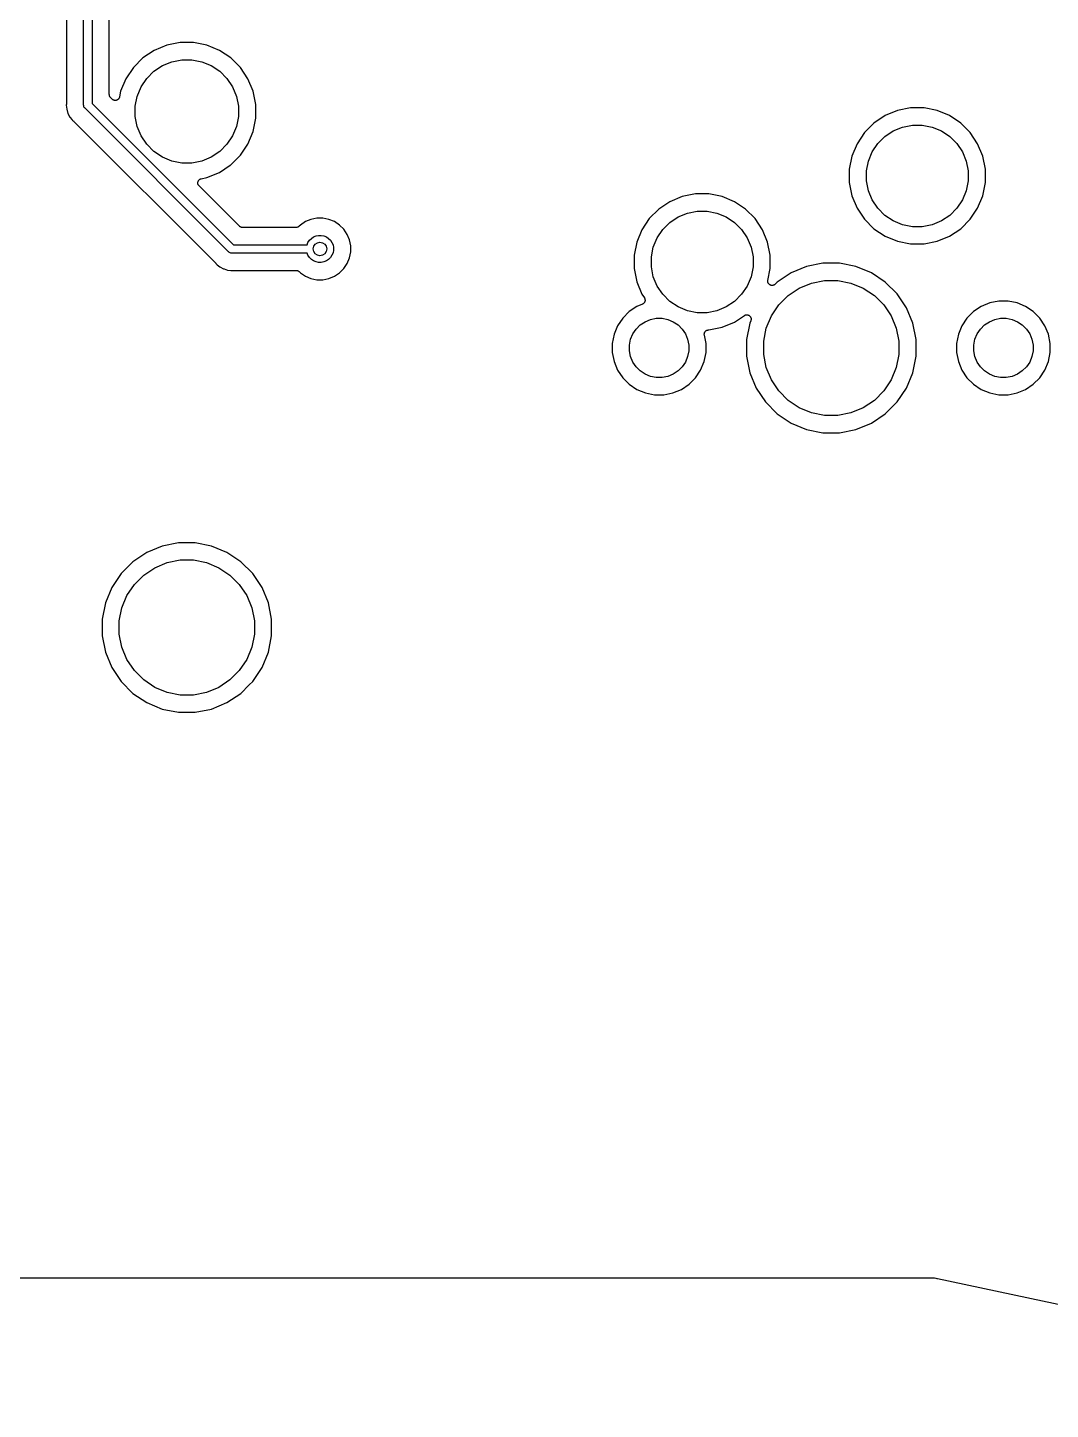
# Model space of a CAD drawing. Extents: x 59 to 2996, y -153 to 1402.
# Drawn here: x 518.56 to 548.74, y 609.94 to 650.74 of the extents above; entities that cross this region are included whole.
import ezdxf

# ---------------------------------------------------------------- set-up
doc = ezdxf.new("R2010")
doc.units = 0
doc.layers.add('BLACK', color=7, linetype='CONTINUOUS')

msp = doc.modelspace()

# ---------------------------------------------------------------- linework, layer by layer
at = {"layer": 'BLACK', "linetype": 'Continuous'}
for points in [[(520.458, 670.003), (520.458, 648.505), (524.63, 644.332), (526.802, 644.332), (526.828, 644.397), (526.872, 644.462), (526.928, 644.518), (526.993, 644.562), (527.066, 644.592), (527.144, 644.607), (527.222, 644.607), (527.3, 644.592), (527.372, 644.562), (527.438, 644.518), (527.494, 644.462), (527.537, 644.397), (527.568, 644.324), (527.583, 644.247), (527.583, 644.168), (527.568, 644.091), (527.537, 644.018), (527.494, 643.952), (527.438, 643.897), (527.372, 643.853), (527.3, 643.823), (527.222, 643.807), (527.144, 643.807), (527.066, 643.823), (526.993, 643.853), (526.928, 643.897), (526.872, 643.952), (526.828, 644.018), (526.802, 644.082), (524.585, 644.082), (524.579, 644.082), (524.572, 644.082), (524.572, 644.082), (524.554, 644.084), (524.534, 644.09), (524.531, 644.091), (524.509, 644.103), (524.495, 644.114), (524.495, 644.115), (524.49, 644.118), (524.486, 644.123), (520.249, 648.36), (520.244, 648.364), (520.239, 648.37), (520.228, 648.383), (520.217, 648.405), (520.21, 648.428), (520.209, 648.438), (520.208, 648.447), (520.208, 648.447), (520.207, 648.453), (520.208, 648.459), (520.208, 670.003)], [(519.7, 669.681), (519.7, 648.49), (519.7, 648.488), (519.699, 648.483), (519.699, 648.478), (519.697, 648.453), (519.709, 648.329), (519.745, 648.209), (519.804, 648.1), (519.867, 648.022), (519.867, 648.022), (519.883, 648.003), (519.902, 647.987), (519.904, 647.986), (519.908, 647.982), (519.912, 647.979), (524.105, 643.786), (524.106, 643.785), (524.109, 643.781), (524.113, 643.777), (524.129, 643.757), (524.148, 643.742), (524.148, 643.742), (524.225, 643.678), (524.335, 643.62), (524.351, 643.615), (524.351, 643.615), (524.455, 643.583), (524.554, 643.574), (524.554, 643.574), (524.579, 643.571), (524.603, 643.574), (524.605, 643.574), (524.611, 643.574), (524.616, 643.574), (526.479, 643.574), (526.48, 643.574), (526.48, 643.574), (526.48, 643.574), (526.481, 643.574), (526.493, 643.573), (526.504, 643.572), (526.505, 643.572), (526.506, 643.571), (526.517, 643.568), (526.528, 643.564), (526.529, 643.564), (526.529, 643.564), (526.54, 643.558), (526.55, 643.553), (526.55, 643.552), (526.551, 643.552), (526.56, 643.544), (526.569, 643.537), (526.604, 643.502), (526.753, 643.403), (526.918, 643.334), (527.093, 643.299), (527.272, 643.299), (527.448, 643.334), (527.613, 643.403), (527.762, 643.502), (527.888, 643.628), (527.988, 643.777), (528.056, 643.942), (528.091, 644.118), (528.091, 644.297), (528.056, 644.472), (527.988, 644.637), (527.888, 644.786), (527.762, 644.913), (527.613, 645.012), (527.448, 645.08), (527.272, 645.115), (527.093, 645.115), (526.918, 645.08), (526.753, 645.012), (526.604, 644.913), (526.569, 644.877), (526.569, 644.877), (526.569, 644.877), (526.569, 644.877), (526.568, 644.876), (526.559, 644.869), (526.549, 644.861), (526.549, 644.861), (526.548, 644.861), (526.538, 644.855), (526.528, 644.85), (526.527, 644.85), (526.526, 644.849), (526.515, 644.846), (526.504, 644.843), (526.503, 644.843), (526.503, 644.842), (526.491, 644.841), (526.479, 644.84), (524.893, 644.84), (524.893, 644.84), (524.893, 644.84), (524.893, 644.84), (524.892, 644.84), (524.88, 644.842), (524.868, 644.843), (524.868, 644.843), (524.867, 644.843), (524.856, 644.847), (524.845, 644.85), (524.844, 644.85), (524.843, 644.85), (524.833, 644.856), (524.823, 644.862), (524.822, 644.862), (524.822, 644.862), (524.813, 644.87), (524.804, 644.877), (523.615, 646.066), (523.614, 646.067), (523.614, 646.067), (523.614, 646.067), (523.613, 646.068), (523.606, 646.077), (523.598, 646.087), (523.598, 646.087), (523.598, 646.087), (523.592, 646.098), (523.587, 646.108), (523.587, 646.109), (523.587, 646.109), (523.583, 646.121), (523.58, 646.132), (523.58, 646.133), (523.58, 646.133), (523.579, 646.145), (523.577, 646.157), (523.577, 646.157), (523.577, 646.158), (523.579, 646.169), (523.58, 646.182), (523.58, 646.182), (523.58, 646.182), (523.584, 646.194), (523.587, 646.205), (523.587, 646.206), (523.588, 646.206), (523.593, 646.216), (523.599, 646.227), (523.599, 646.227), (523.599, 646.228), (523.607, 646.237), (523.615, 646.246), (523.615, 646.246), (523.615, 646.247), (523.625, 646.254), (523.634, 646.262), (523.634, 646.262), (523.635, 646.262), (523.645, 646.268), (523.656, 646.274), (523.656, 646.274), (523.656, 646.274), (523.668, 646.277), (523.68, 646.281), (523.847, 646.314), (524.217, 646.467), (524.534, 646.679), (524.534, 646.679), (524.55, 646.69), (524.833, 646.973), (525.055, 647.305), (525.208, 647.675), (525.286, 648.068), (525.286, 648.468), (525.208, 648.861), (525.055, 649.23), (524.833, 649.563), (524.55, 649.846), (524.217, 650.069), (523.847, 650.222), (523.455, 650.3), (523.054, 650.3), (522.662, 650.222), (522.292, 650.069), (521.959, 649.846), (521.676, 649.563), (521.454, 649.23), (521.3, 648.861), (521.267, 648.693), (521.267, 648.692), (521.267, 648.692), (521.267, 648.692), (521.267, 648.691), (521.263, 648.68), (521.26, 648.668), (521.259, 648.668), (521.259, 648.668), (521.253, 648.657), (521.248, 648.647), (521.247, 648.646), (521.247, 648.646), (521.24, 648.637), (521.232, 648.628), (521.232, 648.627), (521.231, 648.627), (521.222, 648.62), (521.213, 648.612), (521.212, 648.612), (521.212, 648.612), (521.201, 648.606), (521.191, 648.6), (521.19, 648.6), (521.19, 648.6), (521.178, 648.597), (521.167, 648.593), (521.167, 648.593), (521.166, 648.593), (521.154, 648.592), (521.142, 648.591), (521.142, 648.591), (521.142, 648.591), (521.13, 648.592), (521.118, 648.594), (521.117, 648.594), (521.117, 648.594), (521.105, 648.597), (521.094, 648.601), (521.094, 648.601), (521.093, 648.601), (521.083, 648.607), (521.072, 648.612), (521.072, 648.613), (521.072, 648.613), (521.062, 648.62), (521.053, 648.628), (521.003, 648.678), (521.003, 648.678), (521.003, 648.678), (521.003, 648.678), (521.002, 648.679), (520.995, 648.688), (520.987, 648.697), (520.987, 648.698), (520.986, 648.699), (520.981, 648.709), (520.975, 648.719), (520.975, 648.72), (520.975, 648.721), (520.972, 648.732), (520.968, 648.743), (520.968, 648.744), (520.968, 648.744), (520.967, 648.756), (520.966, 648.768), (520.966, 660.482)], [(563.538, 609.943), (545.406, 613.797), (545.404, 613.797), (545.4, 613.799), (545.395, 613.8), (545.369, 613.808), (545.317, 613.813), (545.315, 613.813), (545.315, 613.813), (545.315, 613.813), (545.315, 613.813), (545.315, 613.813), (545.263, 613.819), (545.236, 613.816), (545.234, 613.816), (545.229, 613.816), (545.225, 613.816), (475.714, 613.816)]]:
    msp.add_lwpolyline(points, dxfattribs=at)
for points in [[(523.976, 649.619), (524.226, 649.452), (524.438, 649.239), (524.605, 648.99), (524.72, 648.712), (524.778, 648.418), (524.778, 648.118), (524.72, 647.823), (524.605, 647.546), (524.438, 647.296), (524.226, 647.084), (523.976, 646.917), (523.699, 646.803), (523.404, 646.744), (523.104, 646.744), (522.81, 646.803), (522.533, 646.917), (522.283, 647.084), (522.071, 647.296), (521.904, 647.546), (521.789, 647.823), (521.73, 648.118), (521.73, 648.418), (521.789, 648.712), (521.904, 648.99), (522.071, 649.239), (522.283, 649.452), (522.533, 649.619), (522.81, 649.733), (523.104, 649.792), (523.404, 649.792), (523.699, 649.733)], [(544.227, 648.294), (543.861, 648.142), (543.533, 647.923), (543.253, 647.643), (543.033, 647.314), (542.882, 646.949), (542.805, 646.561), (542.805, 646.165), (542.882, 645.777), (543.033, 645.412), (543.253, 645.083), (543.533, 644.803), (543.861, 644.583), (544.227, 644.432), (544.615, 644.355), (545.01, 644.355), (545.398, 644.432), (545.764, 644.583), (546.093, 644.803), (546.372, 645.083), (546.592, 645.412), (546.743, 645.777), (546.82, 646.165), (546.82, 646.561), (546.743, 646.949), (546.592, 647.314), (546.372, 647.643), (546.093, 647.923), (545.764, 648.142), (545.398, 648.294), (545.01, 648.371), (544.615, 648.371)], [(545.523, 647.692), (545.769, 647.528), (545.978, 647.319), (546.142, 647.073), (546.255, 646.8), (546.313, 646.511), (546.313, 646.215), (546.255, 645.925), (546.142, 645.652), (545.978, 645.407), (545.769, 645.198), (545.523, 645.034), (545.25, 644.921), (544.96, 644.863), (544.665, 644.863), (544.375, 644.921), (544.102, 645.034), (543.856, 645.198), (543.648, 645.407), (543.483, 645.652), (543.37, 645.925), (543.313, 646.215), (543.313, 646.511), (543.37, 646.8), (543.483, 647.073), (543.648, 647.319), (543.856, 647.528), (544.102, 647.692), (544.375, 647.805), (544.665, 647.863), (544.96, 647.863), (545.25, 647.805)], [(544.49, 642.468), (544.216, 642.878), (543.868, 643.226), (543.458, 643.5), (543.002, 643.689), (542.519, 643.785), (542.026, 643.785), (541.543, 643.689), (541.088, 643.5), (540.678, 643.226), (540.616, 643.165), (540.615, 643.164), (540.615, 643.164), (540.615, 643.164), (540.615, 643.163), (540.605, 643.156), (540.596, 643.148), (540.596, 643.148), (540.596, 643.148), (540.585, 643.142), (540.574, 643.137), (540.574, 643.137), (540.574, 643.137), (540.562, 643.133), (540.55, 643.13), (540.55, 643.13), (540.55, 643.13), (540.538, 643.129), (540.525, 643.128), (540.525, 643.128), (540.525, 643.128), (540.513, 643.129), (540.501, 643.13), (540.501, 643.13), (540.5, 643.13), (540.489, 643.134), (540.477, 643.138), (540.477, 643.138), (540.477, 643.138), (540.466, 643.143), (540.455, 643.149), (540.455, 643.149), (540.455, 643.15), (540.446, 643.157), (540.436, 643.165), (540.436, 643.165), (540.436, 643.165), (540.428, 643.175), (540.421, 643.184), (540.42, 643.184), (540.42, 643.185), (540.415, 643.195), (540.409, 643.206), (540.409, 643.206), (540.409, 643.207), (540.405, 643.218), (540.402, 643.23), (540.402, 643.23), (540.402, 643.23), (540.401, 643.242), (540.399, 643.255), (540.399, 643.255), (540.399, 643.255), (540.401, 643.267), (540.402, 643.279), (540.471, 643.625), (540.471, 644.021), (540.393, 644.409), (540.242, 644.774), (540.022, 645.103), (539.743, 645.383), (539.414, 645.602), (539.048, 645.754), (538.66, 645.831), (538.265, 645.831), (537.877, 645.754), (537.511, 645.602), (537.183, 645.383), (536.903, 645.103), (536.683, 644.774), (536.532, 644.409), (536.455, 644.021), (536.455, 643.625), (536.532, 643.237), (536.683, 642.872), (536.756, 642.763), (536.756, 642.762), (536.756, 642.762), (536.756, 642.762), (536.757, 642.762), (536.762, 642.751), (536.768, 642.74), (536.768, 642.74), (536.768, 642.74), (536.771, 642.728), (536.775, 642.717), (536.775, 642.716), (536.775, 642.716), (536.776, 642.704), (536.777, 642.692), (536.777, 642.692), (536.777, 642.691), (536.776, 642.679), (536.775, 642.667), (536.774, 642.667), (536.774, 642.667), (536.771, 642.655), (536.767, 642.644), (536.767, 642.643), (536.767, 642.643), (536.761, 642.633), (536.756, 642.622), (536.755, 642.622), (536.755, 642.621), (536.748, 642.612), (536.74, 642.603), (536.739, 642.602), (536.739, 642.602), (536.73, 642.595), (536.721, 642.587), (536.72, 642.587), (536.72, 642.587), (536.709, 642.581), (536.699, 642.575), (536.538, 642.509), (536.311, 642.357), (536.118, 642.165), (535.967, 641.938), (535.863, 641.686), (535.81, 641.419), (535.81, 641.147), (535.863, 640.88), (535.967, 640.628), (536.118, 640.401), (536.311, 640.209), (536.538, 640.057), (536.789, 639.953), (537.056, 639.9), (537.329, 639.9), (537.596, 639.953), (537.848, 640.057), (538.074, 640.209), (538.267, 640.401), (538.418, 640.628), (538.522, 640.88), (538.576, 641.147), (538.576, 641.419), (538.527, 641.663), (538.527, 641.664), (538.527, 641.664), (538.527, 641.664), (538.527, 641.665), (538.526, 641.677), (538.525, 641.689), (538.525, 641.689), (538.525, 641.69), (538.526, 641.702), (538.527, 641.713), (538.527, 641.714), (538.527, 641.714), (538.531, 641.726), (538.535, 641.737), (538.535, 641.738), (538.535, 641.738), (538.541, 641.748), (538.546, 641.759), (538.547, 641.759), (538.547, 641.76), (538.555, 641.769), (538.562, 641.778), (538.562, 641.778), (538.563, 641.779), (538.572, 641.786), (538.581, 641.794), (538.582, 641.794), (538.582, 641.794), (538.593, 641.8), (538.603, 641.805), (538.604, 641.805), (538.604, 641.806), (538.615, 641.809), (538.627, 641.813), (538.627, 641.813), (538.628, 641.813), (538.64, 641.814), (538.652, 641.815), (538.66, 641.815), (539.048, 641.892), (539.414, 642.043), (539.71, 642.241), (539.711, 642.242), (539.711, 642.242), (539.711, 642.242), (539.711, 642.242), (539.722, 642.248), (539.733, 642.254), (539.733, 642.254), (539.733, 642.254), (539.745, 642.257), (539.757, 642.26), (539.757, 642.26), (539.757, 642.261), (539.769, 642.262), (539.781, 642.263), (539.782, 642.263), (539.782, 642.263), (539.794, 642.261), (539.806, 642.26), (539.806, 642.26), (539.806, 642.26), (539.818, 642.256), (539.83, 642.253), (539.83, 642.253), (539.83, 642.253), (539.841, 642.247), (539.852, 642.241), (539.852, 642.241), (539.852, 642.241), (539.861, 642.233), (539.871, 642.225), (539.871, 642.225), (539.871, 642.225), (539.878, 642.216), (539.886, 642.206), (539.886, 642.206), (539.886, 642.205), (539.892, 642.195), (539.898, 642.184), (539.898, 642.184), (539.898, 642.184), (539.901, 642.172), (539.905, 642.16), (539.905, 642.16), (539.905, 642.16), (539.906, 642.148), (539.907, 642.135), (539.907, 642.135), (539.907, 642.135), (539.906, 642.123), (539.905, 642.111), (539.905, 642.111), (539.905, 642.11), (539.901, 642.099), (539.898, 642.087), (539.867, 642.013), (539.771, 641.529), (539.771, 641.037), (539.867, 640.553), (540.055, 640.098), (540.329, 639.688), (540.678, 639.34), (541.088, 639.066), (541.543, 638.877), (542.026, 638.781), (542.519, 638.781), (543.002, 638.877), (543.458, 639.066), (543.868, 639.34), (544.216, 639.688), (544.49, 640.098), (544.678, 640.553), (544.775, 641.037), (544.775, 641.529), (544.678, 642.013)], [(539.173, 645.152), (539.419, 644.988), (539.628, 644.779), (539.792, 644.533), (539.905, 644.26), (539.963, 643.971), (539.963, 643.675), (539.905, 643.385), (539.792, 643.112), (539.628, 642.867), (539.419, 642.658), (539.173, 642.494), (538.9, 642.381), (538.61, 642.323), (538.315, 642.323), (538.025, 642.381), (537.752, 642.494), (537.506, 642.658), (537.298, 642.867), (537.133, 643.112), (537.02, 643.385), (536.963, 643.675), (536.963, 643.971), (537.02, 644.26), (537.133, 644.533), (537.298, 644.779), (537.506, 644.988), (537.752, 645.152), (538.025, 645.265), (538.315, 645.323), (538.61, 645.323), (538.9, 645.265)], [(543.217, 643.05), (543.544, 642.832), (543.821, 642.554), (544.04, 642.227), (544.19, 641.865), (544.267, 641.479), (544.267, 641.087), (544.19, 640.701), (544.04, 640.338), (543.821, 640.012), (543.544, 639.734), (543.217, 639.516), (542.854, 639.366), (542.469, 639.289), (542.076, 639.289), (541.691, 639.366), (541.328, 639.516), (541.002, 639.734), (540.724, 640.012), (540.506, 640.338), (540.355, 640.701), (540.279, 641.087), (540.279, 641.479), (540.355, 641.865), (540.506, 642.227), (540.724, 642.554), (541.002, 642.832), (541.328, 643.05), (541.691, 643.2), (542.076, 643.277), (542.469, 643.277), (542.854, 643.2)], [(546.949, 642.613), (546.697, 642.509), (546.471, 642.357), (546.278, 642.165), (546.127, 641.938), (546.023, 641.686), (545.97, 641.419), (545.97, 641.147), (546.023, 640.88), (546.127, 640.628), (546.278, 640.401), (546.471, 640.209), (546.697, 640.057), (546.949, 639.953), (547.216, 639.9), (547.489, 639.9), (547.756, 639.953), (548.008, 640.057), (548.234, 640.209), (548.427, 640.401), (548.578, 640.628), (548.682, 640.88), (548.735, 641.147), (548.735, 641.419), (548.682, 641.686), (548.578, 641.938), (548.427, 642.165), (548.234, 642.357), (548.008, 642.509), (547.756, 642.613), (547.489, 642.666), (547.216, 642.666)], [(537.607, 642.058), (537.75, 641.963), (537.872, 641.841), (537.968, 641.697), (538.034, 641.538), (538.068, 641.369), (538.068, 641.197), (538.034, 641.028), (537.968, 640.868), (537.872, 640.725), (537.75, 640.603), (537.607, 640.508), (537.448, 640.442), (537.279, 640.408), (537.106, 640.408), (536.937, 640.442), (536.778, 640.508), (536.635, 640.603), (536.513, 640.725), (536.417, 640.868), (536.351, 641.028), (536.318, 641.197), (536.318, 641.369), (536.351, 641.538), (536.417, 641.697), (536.513, 641.841), (536.635, 641.963), (536.778, 642.058), (536.937, 642.124), (537.106, 642.158), (537.279, 642.158), (537.448, 642.124)], [(547.767, 642.058), (547.91, 641.963), (548.032, 641.841), (548.128, 641.697), (548.194, 641.538), (548.227, 641.369), (548.227, 641.197), (548.194, 641.028), (548.128, 640.868), (548.032, 640.725), (547.91, 640.603), (547.767, 640.508), (547.608, 640.442), (547.439, 640.408), (547.266, 640.408), (547.097, 640.442), (546.938, 640.508), (546.795, 640.603), (546.673, 640.725), (546.577, 640.868), (546.511, 641.028), (546.477, 641.197), (546.477, 641.369), (546.511, 641.538), (546.577, 641.697), (546.673, 641.841), (546.795, 641.963), (546.938, 642.058), (547.097, 642.124), (547.266, 642.158), (547.439, 642.158), (547.608, 642.124)], [(522.525, 635.434), (522.069, 635.245), (521.66, 634.971), (521.311, 634.623), (521.037, 634.213), (520.849, 633.758), (520.752, 633.274), (520.752, 632.782), (520.849, 632.298), (521.037, 631.843), (521.311, 631.433), (521.66, 631.085), (522.069, 630.811), (522.525, 630.622), (523.008, 630.526), (523.501, 630.526), (523.984, 630.622), (524.439, 630.811), (524.849, 631.085), (525.098, 631.333), (525.098, 631.333), (525.198, 631.433), (525.472, 631.843), (525.66, 632.298), (525.756, 632.782), (525.756, 633.274), (525.66, 633.758), (525.472, 634.213), (525.198, 634.623), (524.849, 634.971), (524.439, 635.245), (523.984, 635.434), (523.501, 635.53), (523.008, 635.53)], [(524.199, 634.795), (524.525, 634.577), (524.803, 634.299), (525.021, 633.972), (525.172, 633.61), (525.248, 633.224), (525.248, 632.832), (525.172, 632.446), (525.021, 632.083), (524.803, 631.757), (524.525, 631.479), (524.199, 631.261), (523.836, 631.111), (523.451, 631.034), (523.058, 631.034), (522.673, 631.111), (522.31, 631.261), (521.983, 631.479), (521.706, 631.757), (521.487, 632.083), (521.337, 632.446), (521.26, 632.832), (521.26, 633.224), (521.337, 633.61), (521.487, 633.972), (521.706, 634.299), (521.983, 634.577), (522.31, 634.795), (522.673, 634.945), (523.058, 635.022), (523.451, 635.022), (523.836, 634.945)]]:
    msp.add_lwpolyline(points, close=True, dxfattribs=at)
at = {"layer": 'BLACK'}
msp.add_circle((527.183, 644.207), 0.2, dxfattribs=at)

doc.saveas('drawing.dxf')
